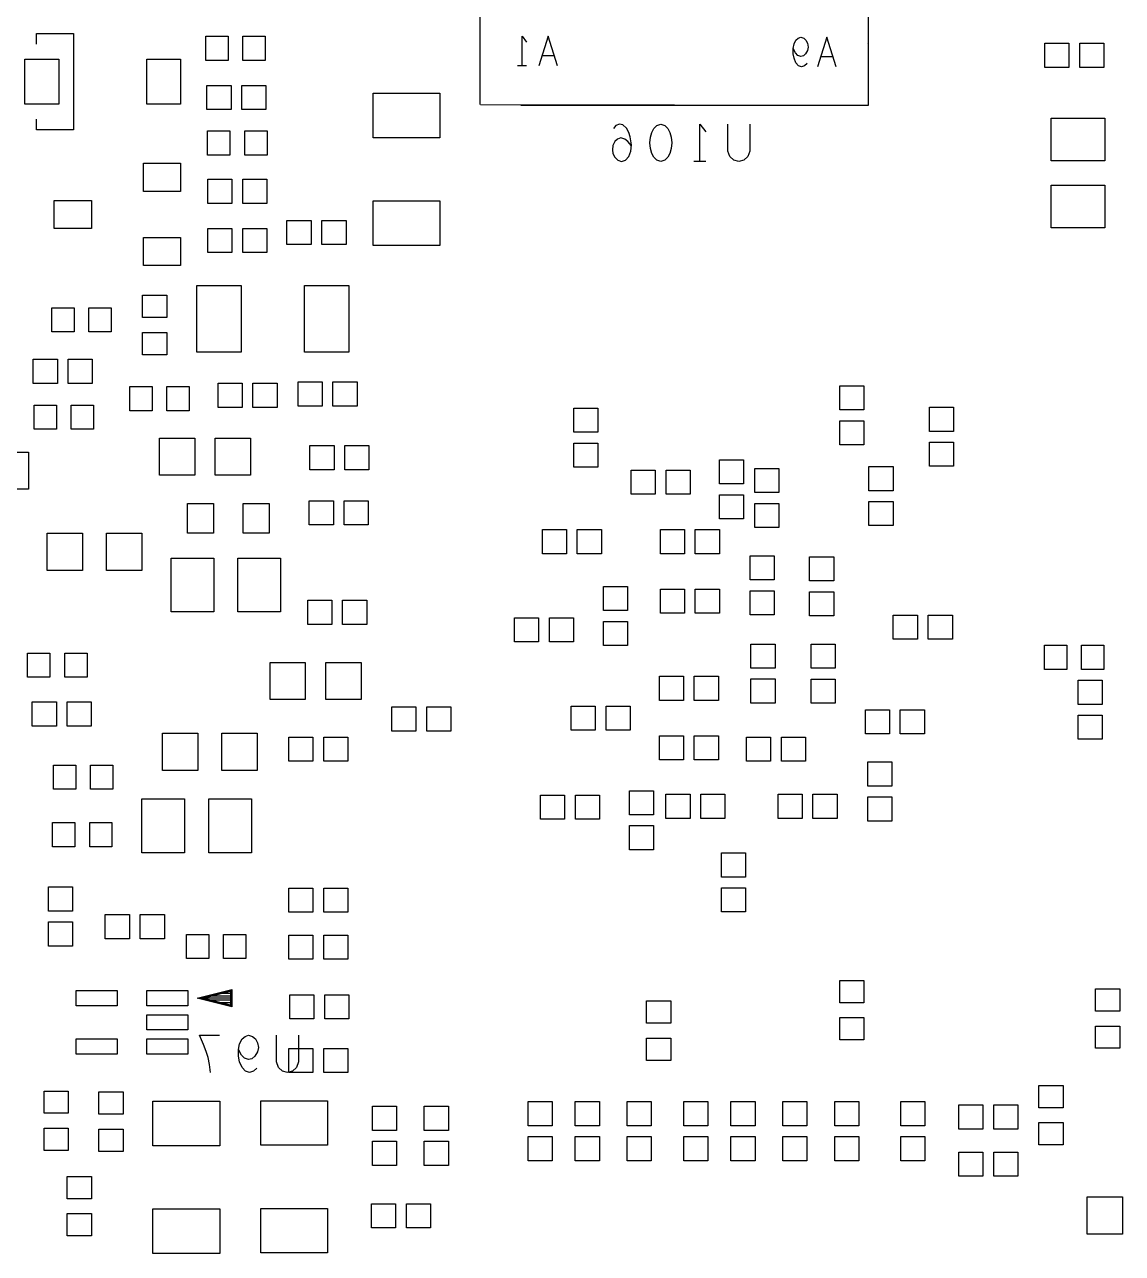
# Model space of a CAD drawing. Header units: millimetres. Extents: x -190 to 348, y -330 to 190.
# Drawn here: x 16.1 to 45.65, y 57.56 to 90.64 of the extents above; entities that cross this region are included whole.
import ezdxf

# ---------------------------------------------------------------- set-up
doc = ezdxf.new("R2010")
doc.units = ezdxf.units.MM
doc.layers.add('4_SIKCREN_BOTTOM_', color=7, linetype='Continuous')
doc.layers.add('5_SOLDER_PASTE_BOTTOM_', color=7, linetype='Continuous')

msp = doc.modelspace()

# ---------------------------------------------------------------- linework, layer by layer
at = {"layer": '4_SIKCREN_BOTTOM_', "color": 7}
for p, q in [((28.359, 105.425), (28.351, 88.491)), ((38.811, 88.476), (38.811, 105.423)), ((16.421, 90.409), (17.419, 90.409)), ((16.421, 90.119), (16.421, 90.409)), ((17.419, 90.409), (17.419, 87.808)), ((29.489, 90.333), (29.609, 90.173)), ((29.489, 89.532), (29.489, 90.333)), ((30.19, 90.333), (29.939, 89.532)), ((30.439, 89.532), (30.19, 90.333)), ((36.789, 90.002), (36.81, 90.122)), ((36.85, 89.88), (36.789, 90.002)), ((36.789, 89.855), (36.789, 90.002)), ((36.81, 90.122), (36.86, 90.228)), ((36.86, 90.228), (36.919, 90.282)), ((36.919, 90.282), (36.99, 90.307)), ((36.99, 90.307), (37.071, 90.282)), ((37.071, 90.282), (37.13, 90.228)), ((37.13, 90.228), (37.17, 90.147)), ((37.17, 90.147), (37.191, 90.04)), ((37.191, 90.04), (37.17, 89.949)), ((37.691, 90.307), (37.44, 89.507)), ((37.94, 89.507), (37.691, 90.307)), ((38.811, 90.137), (38.793, 90.155)), ((38.811, 88.476), (38.811, 90.137)), ((30.03, 89.812), (30.35, 89.812)), ((36.81, 89.736), (36.789, 89.855)), ((36.86, 89.614), (36.81, 89.736)), ((36.911, 89.814), (36.85, 89.88)), ((36.99, 89.789), (36.911, 89.814)), ((37.061, 89.802), (36.99, 89.789)), ((37.12, 89.855), (37.061, 89.802)), ((37.17, 89.949), (37.12, 89.855)), ((37.531, 89.789), (37.851, 89.789)), ((29.609, 89.532), (29.37, 89.532)), ((36.929, 89.535), (36.86, 89.614)), ((37.01, 89.507), (36.929, 89.535)), ((37.089, 89.535), (37.01, 89.507)), ((37.16, 89.601), (37.089, 89.535)), ((28.374, 88.491), (38.811, 88.476)), ((29.459, 88.476), (38.811, 88.476)), ((16.421, 87.808), (16.421, 88.097)), ((17.419, 87.808), (16.421, 87.808)), ((32.017, 87.925), (31.951, 87.843)), ((32.111, 87.96), (32.017, 87.925)), ((32.202, 87.942), (32.111, 87.96)), ((32.296, 87.859), (32.202, 87.942)), ((32.362, 87.742), (32.296, 87.859)), ((32.403, 87.625), (32.362, 87.742)), ((32.946, 87.61), (32.984, 87.742)), ((32.984, 87.742), (33.038, 87.843)), ((33.038, 87.843), (33.119, 87.925)), ((33.119, 87.925), (33.226, 87.96)), ((33.226, 87.96), (33.332, 87.925)), ((33.332, 87.925), (33.411, 87.843)), ((33.411, 87.843), (33.464, 87.742)), ((33.464, 87.742), (33.505, 87.61)), ((34.275, 87.96), (34.435, 87.76)), ((34.275, 86.957), (34.275, 87.96)), ((35.029, 87.241), (35.029, 87.96)), ((35.616, 87.96), (35.616, 87.241)), ((31.935, 87.391), (31.923, 87.274)), ((31.989, 87.493), (31.935, 87.391)), ((32.057, 87.559), (31.989, 87.493)), ((32.149, 87.592), (32.057, 87.559)), ((32.255, 87.559), (32.149, 87.592)), ((32.337, 87.493), (32.255, 87.559)), ((32.431, 87.376), (32.337, 87.493)), ((32.431, 87.409), (32.403, 87.625)), ((32.415, 87.241), (32.431, 87.409)), ((32.931, 87.457), (32.946, 87.61)), ((32.946, 87.307), (32.931, 87.457)), ((33.505, 87.61), (33.518, 87.457)), ((33.518, 87.457), (33.505, 87.307)), ((31.923, 87.274), (31.935, 87.175)), ((31.935, 87.175), (31.989, 87.074)), ((31.989, 87.074), (32.07, 86.992)), ((32.271, 86.992), (32.362, 87.092)), ((32.362, 87.092), (32.415, 87.241)), ((32.984, 87.175), (32.946, 87.307)), ((33.038, 87.074), (32.984, 87.175)), ((33.119, 86.992), (33.038, 87.074)), ((33.411, 87.074), (33.332, 86.992)), ((33.464, 87.175), (33.411, 87.074)), ((33.505, 87.307), (33.464, 87.175)), ((35.082, 87.092), (35.029, 87.241)), ((35.189, 86.992), (35.082, 87.092)), ((35.563, 87.092), (35.456, 86.992)), ((35.616, 87.241), (35.563, 87.092)), ((32.07, 86.992), (32.164, 86.957)), ((32.164, 86.957), (32.271, 86.992)), ((33.226, 86.957), (33.119, 86.992)), ((33.332, 86.992), (33.226, 86.957)), ((34.435, 86.957), (34.115, 86.957)), ((35.324, 86.957), (35.189, 86.992)), ((35.456, 86.992), (35.324, 86.957)), ((20.742, 64.432), (21.676, 64.666)), ((20.795, 64.432), (21.664, 64.651)), ((20.899, 64.432), (21.638, 64.618)), ((21.638, 64.559), (21.399, 64.559)), ((21.638, 64.618), (21.638, 64.432)), ((21.664, 64.651), (21.664, 64.432)), ((21.676, 64.666), (21.676, 64.198)), ((21.676, 64.198), (20.742, 64.432)), ((21.664, 64.432), (20.792, 64.432)), ((21.664, 64.216), (20.795, 64.432)), ((21.638, 64.249), (20.899, 64.432)), ((21.638, 64.483), (21.102, 64.483)), ((21.638, 64.381), (21.102, 64.381)), ((21.638, 64.308), (21.399, 64.308)), ((21.638, 64.432), (21.638, 64.249)), ((21.664, 64.432), (21.664, 64.216)), ((20.81, 63.434), (21.344, 63.434)), ((20.917, 63.183), (20.81, 63.434)), ((21.859, 63.05), (21.885, 63.2)), ((21.885, 63.2), (21.951, 63.335)), ((21.951, 63.335), (22.032, 63.401)), ((22.032, 63.401), (22.126, 63.434)), ((22.126, 63.434), (22.233, 63.401)), ((22.233, 63.401), (22.311, 63.335)), ((22.311, 63.335), (22.365, 63.233)), ((22.365, 63.233), (22.393, 63.101)), ((22.88, 62.718), (22.88, 63.434)), ((23.467, 63.434), (23.467, 62.718)), ((20.983, 63), (20.917, 63.183)), ((21.036, 62.835), (20.983, 63)), ((21.938, 62.901), (21.859, 63.05)), ((21.859, 62.868), (21.859, 63.05)), ((21.885, 62.718), (21.859, 62.868)), ((22.019, 62.817), (21.938, 62.901)), ((22.299, 62.868), (22.217, 62.799)), ((22.365, 62.984), (22.299, 62.868)), ((22.393, 63.101), (22.365, 62.984)), ((21.077, 62.649), (21.036, 62.835)), ((21.102, 62.433), (21.077, 62.649)), ((21.951, 62.565), (21.885, 62.718)), ((22.045, 62.466), (21.951, 62.565)), ((22.126, 62.784), (22.019, 62.817)), ((22.217, 62.799), (22.126, 62.784)), ((22.352, 62.55), (22.258, 62.466)), ((22.934, 62.565), (22.88, 62.718)), ((23.04, 62.466), (22.934, 62.565)), ((23.414, 62.565), (23.307, 62.466)), ((23.467, 62.718), (23.414, 62.565)), ((22.151, 62.433), (22.045, 62.466)), ((22.258, 62.466), (22.151, 62.433)), ((23.175, 62.433), (23.04, 62.466)), ((23.307, 62.466), (23.175, 62.433))]:
    msp.add_line(p, q, dxfattribs=at)
at = {"layer": '5_SOLDER_PASTE_BOTTOM_', "color": 4}
for p, q in [((20.975, 89.682), (20.975, 90.332)), ((20.975, 90.332), (21.575, 90.332)), ((21.575, 90.332), (21.575, 89.682)), ((21.976, 89.682), (21.976, 90.332)), ((21.976, 90.332), (22.576, 90.332)), ((22.576, 90.332), (22.576, 89.682)), ((43.561, 89.492), (43.561, 90.142)), ((43.561, 90.142), (44.211, 90.142)), ((44.211, 90.142), (44.211, 89.492)), ((44.501, 89.492), (44.501, 90.142)), ((44.501, 90.142), (45.151, 90.142)), ((45.151, 90.142), (45.151, 89.492)), ((16.106, 88.498), (16.106, 89.718)), ((16.106, 89.718), (17.016, 89.718)), ((17.016, 89.718), (17.016, 88.498)), ((19.385, 88.498), (19.385, 89.718)), ((19.385, 89.718), (20.295, 89.718)), ((20.295, 89.718), (20.295, 88.498)), ((21.575, 89.682), (20.975, 89.682)), ((22.576, 89.682), (21.976, 89.682)), ((44.211, 89.492), (43.561, 89.492)), ((45.151, 89.492), (44.501, 89.492)), ((21.006, 88.359), (21.006, 89.009)), ((21.006, 89.009), (21.656, 89.009)), ((21.656, 89.009), (21.656, 88.359)), ((21.946, 88.359), (21.946, 89.009)), ((21.946, 89.009), (22.596, 89.009)), ((22.596, 89.009), (22.596, 88.359)), ((25.48, 87.599), (25.48, 88.799)), ((25.48, 88.799), (27.28, 88.799)), ((27.28, 88.799), (27.28, 87.599)), ((17.016, 88.498), (16.106, 88.498)), ((20.295, 88.498), (19.385, 88.498)), ((21.656, 88.359), (21.006, 88.359)), ((22.596, 88.359), (21.946, 88.359)), ((43.73, 86.974), (43.73, 88.124)), ((43.73, 88.124), (45.18, 88.124)), ((45.18, 88.124), (45.18, 86.974)), ((21.026, 87.132), (21.026, 87.782)), ((21.026, 87.782), (21.626, 87.782)), ((21.626, 87.782), (21.626, 87.132)), ((22.024, 87.132), (22.024, 87.782)), ((22.024, 87.782), (22.624, 87.782)), ((22.624, 87.782), (22.624, 87.132)), ((27.28, 87.599), (25.48, 87.599)), ((21.626, 87.132), (21.026, 87.132)), ((22.624, 87.132), (22.024, 87.132)), ((19.299, 86.153), (19.299, 86.913)), ((19.299, 86.913), (20.299, 86.913)), ((20.299, 86.913), (20.299, 86.153)), ((45.18, 86.974), (43.73, 86.974)), ((21.029, 85.832), (21.029, 86.482)), ((21.029, 86.482), (21.679, 86.482)), ((21.679, 86.482), (21.679, 85.832)), ((21.971, 85.832), (21.971, 86.482)), ((21.971, 86.482), (22.621, 86.482)), ((22.621, 86.482), (22.621, 85.832)), ((20.299, 86.153), (19.299, 86.153)), ((43.73, 85.173), (43.73, 86.323)), ((43.73, 86.323), (45.18, 86.323)), ((45.18, 86.323), (45.18, 85.173)), ((16.899, 85.152), (16.899, 85.912)), ((16.899, 85.912), (17.899, 85.912)), ((17.899, 85.912), (17.899, 85.152)), ((21.679, 85.832), (21.029, 85.832)), ((22.621, 85.832), (21.971, 85.832)), ((25.48, 84.698), (25.48, 85.898)), ((25.48, 85.898), (27.28, 85.898)), ((27.28, 85.898), (27.28, 84.698)), ((23.16, 84.722), (23.16, 85.372)), ((23.16, 85.372), (23.81, 85.372)), ((23.81, 85.372), (23.81, 84.722)), ((24.1, 84.722), (24.1, 85.372)), ((24.1, 85.372), (24.75, 85.372)), ((24.75, 85.372), (24.75, 84.722)), ((17.899, 85.152), (16.899, 85.152)), ((21.029, 84.508), (21.029, 85.158)), ((21.029, 85.158), (21.679, 85.158)), ((21.679, 85.158), (21.679, 84.508)), ((21.971, 84.508), (21.971, 85.158)), ((21.971, 85.158), (22.621, 85.158)), ((22.621, 85.158), (22.621, 84.508)), ((45.18, 85.173), (43.73, 85.173)), ((19.299, 84.154), (19.299, 84.914)), ((19.299, 84.914), (20.299, 84.914)), ((20.299, 84.914), (20.299, 84.154)), ((23.81, 84.722), (23.16, 84.722)), ((24.75, 84.722), (24.1, 84.722)), ((27.28, 84.698), (25.48, 84.698)), ((21.679, 84.508), (21.029, 84.508)), ((22.621, 84.508), (21.971, 84.508)), ((20.299, 84.154), (19.299, 84.154)), ((20.731, 81.823), (20.731, 83.623)), ((20.731, 83.623), (21.931, 83.623)), ((21.931, 83.623), (21.931, 81.823)), ((23.629, 81.823), (23.629, 83.623)), ((23.629, 83.623), (24.829, 83.623)), ((24.829, 83.623), (24.829, 81.823)), ((19.276, 82.758), (19.276, 83.358)), ((19.276, 83.358), (19.926, 83.358)), ((19.926, 83.358), (19.926, 82.758)), ((16.83, 82.372), (16.83, 83.022)), ((16.83, 83.022), (17.43, 83.022)), ((17.43, 83.022), (17.43, 82.372)), ((17.831, 82.372), (17.831, 83.022)), ((17.831, 83.022), (18.431, 83.022)), ((18.431, 83.022), (18.431, 82.372)), ((19.926, 82.758), (19.276, 82.758)), ((17.43, 82.372), (16.83, 82.372)), ((18.431, 82.372), (17.831, 82.372)), ((19.276, 81.757), (19.276, 82.357)), ((19.276, 82.357), (19.926, 82.357)), ((19.926, 82.357), (19.926, 81.757)), ((19.926, 81.757), (19.276, 81.757)), ((21.931, 81.823), (20.731, 81.823)), ((24.829, 81.823), (23.629, 81.823)), ((16.33, 80.983), (16.33, 81.633)), ((16.33, 81.633), (16.98, 81.633)), ((16.98, 81.633), (16.98, 80.983)), ((17.27, 80.983), (17.27, 81.633)), ((17.27, 81.633), (17.92, 81.633)), ((17.92, 81.633), (17.92, 80.983)), ((16.98, 80.983), (16.33, 80.983)), ((17.92, 80.983), (17.27, 80.983)), ((18.93, 80.249), (18.93, 80.899)), ((18.93, 80.899), (19.53, 80.899)), ((19.53, 80.899), (19.53, 80.249)), ((19.931, 80.249), (19.931, 80.899)), ((19.931, 80.899), (20.531, 80.899)), ((20.531, 80.899), (20.531, 80.249)), ((21.306, 80.338), (21.306, 80.988)), ((21.306, 80.988), (21.956, 80.988)), ((21.956, 80.988), (21.956, 80.338)), ((22.245, 80.338), (22.245, 80.988)), ((22.245, 80.988), (22.895, 80.988)), ((22.895, 80.988), (22.895, 80.338)), ((23.46, 80.373), (23.46, 81.023)), ((23.46, 81.023), (24.11, 81.023)), ((24.11, 81.023), (24.11, 80.373)), ((24.399, 80.373), (24.399, 81.023)), ((24.399, 81.023), (25.049, 81.023)), ((25.049, 81.023), (25.049, 80.373)), ((38.039, 80.269), (38.039, 80.919)), ((38.039, 80.919), (38.689, 80.919)), ((38.689, 80.919), (38.689, 80.269)), ((16.355, 79.749), (16.355, 80.398)), ((16.355, 80.398), (16.955, 80.398)), ((16.955, 80.398), (16.955, 79.749)), ((17.356, 79.749), (17.356, 80.398)), ((17.356, 80.398), (17.956, 80.398)), ((17.956, 80.398), (17.956, 79.749)), ((19.53, 80.249), (18.93, 80.249)), ((20.531, 80.249), (19.931, 80.249)), ((21.956, 80.338), (21.306, 80.338)), ((22.895, 80.338), (22.245, 80.338)), ((24.11, 80.373), (23.46, 80.373)), ((25.049, 80.373), (24.399, 80.373)), ((30.879, 79.667), (30.879, 80.317)), ((30.879, 80.317), (31.529, 80.317)), ((31.529, 80.317), (31.529, 79.667)), ((38.689, 80.269), (38.039, 80.269)), ((40.455, 79.693), (40.455, 80.343)), ((40.455, 80.343), (41.105, 80.343)), ((41.105, 80.343), (41.105, 79.693)), ((16.955, 79.749), (16.355, 79.749)), ((17.956, 79.749), (17.356, 79.749)), ((38.039, 79.327), (38.039, 79.977)), ((38.039, 79.977), (38.689, 79.977)), ((38.689, 79.977), (38.689, 79.327)), ((19.733, 78.512), (19.733, 79.512)), ((19.733, 79.512), (20.683, 79.512)), ((20.683, 79.512), (20.683, 78.512)), ((21.232, 78.512), (21.232, 79.512)), ((21.232, 79.512), (22.182, 79.512)), ((22.182, 79.512), (22.182, 78.512)), ((31.529, 79.667), (30.879, 79.667)), ((41.105, 79.693), (40.455, 79.693)), ((40.455, 78.753), (40.455, 79.403)), ((40.455, 79.403), (41.105, 79.403)), ((41.105, 79.403), (41.105, 78.753)), ((15.25, 79.133), (16.2, 79.133)), ((16.2, 79.133), (16.2, 78.133)), ((23.78, 78.659), (23.78, 79.309)), ((23.78, 79.309), (24.43, 79.309)), ((24.43, 79.309), (24.43, 78.659)), ((24.719, 78.659), (24.719, 79.309)), ((24.719, 79.309), (25.369, 79.309)), ((25.369, 79.309), (25.369, 78.659)), ((30.879, 78.727), (30.879, 79.377)), ((30.879, 79.377), (31.529, 79.377)), ((31.529, 79.377), (31.529, 78.727)), ((38.689, 79.327), (38.039, 79.327)), ((34.801, 78.278), (34.801, 78.928)), ((34.801, 78.928), (35.451, 78.928)), ((35.451, 78.928), (35.451, 78.278)), ((38.827, 78.095), (38.827, 78.745)), ((38.827, 78.745), (39.477, 78.745)), ((39.477, 78.745), (39.477, 78.095)), ((41.105, 78.753), (40.455, 78.753)), ((20.683, 78.512), (19.733, 78.512)), ((22.182, 78.512), (21.232, 78.512)), ((24.43, 78.659), (23.78, 78.659)), ((25.369, 78.659), (24.719, 78.659)), ((31.529, 78.727), (30.879, 78.727)), ((32.426, 78.001), (32.426, 78.651)), ((32.426, 78.651), (33.076, 78.651)), ((33.076, 78.651), (33.076, 78.001)), ((33.366, 78.001), (33.366, 78.651)), ((33.366, 78.651), (34.016, 78.651)), ((34.016, 78.651), (34.016, 78.001)), ((35.751, 78.044), (35.751, 78.694)), ((35.751, 78.694), (36.401, 78.694)), ((36.401, 78.694), (36.401, 78.044)), ((16.2, 78.133), (15.25, 78.133)), ((35.451, 78.278), (34.801, 78.278)), ((39.477, 78.095), (38.827, 78.095)), ((20.481, 76.948), (20.481, 77.748)), ((20.481, 77.748), (21.181, 77.748)), ((21.181, 77.748), (21.181, 76.948)), ((21.982, 76.948), (21.982, 77.748)), ((21.982, 77.748), (22.682, 77.748)), ((22.682, 77.748), (22.682, 76.948)), ((23.759, 77.173), (23.759, 77.823)), ((23.759, 77.823), (24.409, 77.823)), ((24.409, 77.823), (24.409, 77.173)), ((24.699, 77.173), (24.699, 77.823)), ((24.699, 77.823), (25.349, 77.823)), ((25.349, 77.823), (25.349, 77.173)), ((33.076, 78.001), (32.426, 78.001)), ((34.016, 78.001), (33.366, 78.001)), ((34.801, 77.338), (34.801, 77.988)), ((34.801, 77.988), (35.451, 77.988)), ((35.451, 77.988), (35.451, 77.338)), ((36.401, 78.044), (35.751, 78.044)), ((35.751, 77.102), (35.751, 77.752)), ((35.751, 77.752), (36.401, 77.752)), ((36.401, 77.752), (36.401, 77.102)), ((38.827, 77.155), (38.827, 77.805)), ((38.827, 77.805), (39.477, 77.805)), ((39.477, 77.805), (39.477, 77.155)), ((24.409, 77.173), (23.759, 77.173)), ((25.349, 77.173), (24.699, 77.173)), ((35.451, 77.338), (34.801, 77.338)), ((36.401, 77.102), (35.751, 77.102)), ((39.477, 77.155), (38.827, 77.155)), ((16.706, 75.949), (16.706, 76.949)), ((16.706, 76.949), (17.656, 76.949)), ((17.656, 76.949), (17.656, 75.949)), ((18.306, 75.949), (18.306, 76.949)), ((18.306, 76.949), (19.256, 76.949)), ((19.256, 76.949), (19.256, 75.949)), ((21.181, 76.948), (20.481, 76.948)), ((22.682, 76.948), (21.982, 76.948)), ((30.036, 76.398), (30.036, 77.048)), ((30.036, 77.048), (30.686, 77.048)), ((30.686, 77.048), (30.686, 76.398)), ((30.975, 76.398), (30.975, 77.048)), ((30.975, 77.048), (31.625, 77.048)), ((31.625, 77.048), (31.625, 76.398)), ((33.211, 76.398), (33.211, 77.048)), ((33.211, 77.048), (33.861, 77.048)), ((33.861, 77.048), (33.861, 76.398)), ((34.15, 76.398), (34.15, 77.048)), ((34.15, 77.048), (34.8, 77.048)), ((34.8, 77.048), (34.8, 76.398)), ((20.042, 74.83), (20.042, 76.28)), ((20.042, 76.28), (21.192, 76.28)), ((21.192, 76.28), (21.192, 74.83)), ((21.84, 74.83), (21.84, 76.28)), ((21.84, 76.28), (22.991, 76.28)), ((22.991, 76.28), (22.991, 74.83)), ((30.686, 76.398), (30.036, 76.398)), ((31.625, 76.398), (30.975, 76.398)), ((33.861, 76.398), (33.211, 76.398)), ((34.8, 76.398), (34.15, 76.398)), ((35.626, 75.692), (35.626, 76.342)), ((35.626, 76.342), (36.276, 76.342)), ((36.276, 76.342), (36.276, 75.692)), ((37.229, 75.669), (37.229, 76.319)), ((37.229, 76.319), (37.879, 76.319)), ((37.879, 76.319), (37.879, 75.669)), ((17.656, 75.949), (16.706, 75.949)), ((19.256, 75.949), (18.306, 75.949)), ((31.679, 74.869), (31.679, 75.519)), ((31.679, 75.519), (32.329, 75.519)), ((32.329, 75.519), (32.329, 74.869)), ((33.211, 74.798), (33.211, 75.448)), ((33.211, 75.448), (33.861, 75.448)), ((33.861, 75.448), (33.861, 74.798)), ((34.15, 74.798), (34.15, 75.448)), ((34.15, 75.448), (34.8, 75.448)), ((34.8, 75.448), (34.8, 74.798)), ((36.276, 75.692), (35.626, 75.692)), ((37.879, 75.669), (37.229, 75.669)), ((23.719, 74.496), (23.719, 75.146)), ((23.719, 75.146), (24.369, 75.146)), ((24.369, 75.146), (24.369, 74.496)), ((24.658, 74.496), (24.658, 75.146)), ((24.658, 75.146), (25.308, 75.146)), ((25.308, 75.146), (25.308, 74.496)), ((35.626, 74.752), (35.626, 75.402)), ((35.626, 75.402), (36.276, 75.402)), ((36.276, 75.402), (36.276, 74.752)), ((37.229, 74.727), (37.229, 75.377)), ((37.229, 75.377), (37.879, 75.377)), ((37.879, 75.377), (37.879, 74.727)), ((21.192, 74.83), (20.042, 74.83)), ((22.991, 74.83), (21.84, 74.83)), ((32.329, 74.869), (31.679, 74.869)), ((33.861, 74.798), (33.211, 74.798)), ((34.8, 74.798), (34.15, 74.798)), ((24.369, 74.496), (23.719, 74.496)), ((25.308, 74.496), (24.658, 74.496)), ((29.284, 74.023), (29.284, 74.673)), ((29.284, 74.673), (29.934, 74.673)), ((29.934, 74.673), (29.934, 74.023)), ((30.226, 74.023), (30.226, 74.673)), ((30.226, 74.673), (30.876, 74.673)), ((30.876, 74.673), (30.876, 74.023)), ((31.679, 73.927), (31.679, 74.577)), ((31.679, 74.577), (32.329, 74.577)), ((32.329, 74.577), (32.329, 73.927)), ((36.276, 74.752), (35.626, 74.752)), ((37.879, 74.727), (37.229, 74.727)), ((39.482, 74.097), (39.482, 74.747)), ((39.482, 74.747), (40.132, 74.747)), ((40.132, 74.747), (40.132, 74.097)), ((40.422, 74.097), (40.422, 74.747)), ((40.422, 74.747), (41.072, 74.747)), ((41.072, 74.747), (41.072, 74.097)), ((29.934, 74.023), (29.284, 74.023)), ((30.876, 74.023), (30.226, 74.023)), ((32.329, 73.927), (31.679, 73.927)), ((35.649, 73.317), (35.649, 73.967)), ((35.649, 73.967), (36.299, 73.967)), ((36.299, 73.967), (36.299, 73.317)), ((37.27, 73.317), (37.27, 73.967)), ((37.27, 73.967), (37.92, 73.967)), ((37.92, 73.967), (37.92, 73.317)), ((40.132, 74.097), (39.482, 74.097)), ((41.072, 74.097), (40.422, 74.097)), ((43.551, 73.284), (43.551, 73.934)), ((43.551, 73.934), (44.151, 73.934)), ((44.151, 73.934), (44.151, 73.284)), ((44.549, 73.284), (44.549, 73.934)), ((44.549, 73.934), (45.149, 73.934)), ((45.149, 73.934), (45.149, 73.284)), ((16.18, 73.073), (16.18, 73.723)), ((16.18, 73.723), (16.78, 73.723)), ((16.78, 73.723), (16.78, 73.073)), ((17.18, 73.073), (17.18, 73.723)), ((17.18, 73.723), (17.78, 73.723)), ((17.78, 73.723), (17.78, 73.073)), ((22.705, 72.474), (22.705, 73.474)), ((22.705, 73.474), (23.655, 73.474)), ((23.655, 73.474), (23.655, 72.474)), ((24.206, 72.474), (24.206, 73.474)), ((24.206, 73.474), (25.156, 73.474)), ((25.156, 73.474), (25.156, 72.474)), ((36.299, 73.317), (35.649, 73.317)), ((37.92, 73.317), (37.27, 73.317)), ((44.151, 73.284), (43.551, 73.284)), ((45.149, 73.284), (44.549, 73.284)), ((16.78, 73.073), (16.18, 73.073)), ((17.78, 73.073), (17.18, 73.073)), ((33.185, 72.449), (33.185, 73.099)), ((33.185, 73.099), (33.835, 73.099)), ((33.835, 73.099), (33.835, 72.449)), ((34.125, 72.449), (34.125, 73.099)), ((34.125, 73.099), (34.775, 73.099)), ((34.775, 73.099), (34.775, 72.449)), ((35.649, 72.377), (35.649, 73.027)), ((35.649, 73.027), (36.299, 73.027)), ((36.299, 73.027), (36.299, 72.377)), ((37.27, 72.375), (37.27, 73.025)), ((37.27, 73.025), (37.92, 73.025)), ((37.92, 73.025), (37.92, 72.375)), ((44.455, 72.342), (44.455, 72.992)), ((44.455, 72.992), (45.105, 72.992)), ((45.105, 72.992), (45.105, 72.342)), ((23.655, 72.474), (22.705, 72.474)), ((25.156, 72.474), (24.206, 72.474)), ((16.304, 71.758), (16.304, 72.408)), ((16.304, 72.408), (16.954, 72.408)), ((16.954, 72.408), (16.954, 71.758)), ((17.244, 71.758), (17.244, 72.408)), ((17.244, 72.408), (17.894, 72.408)), ((17.894, 72.408), (17.894, 71.758)), ((25.984, 71.623), (25.984, 72.273)), ((25.984, 72.273), (26.634, 72.273)), ((26.634, 72.273), (26.634, 71.623)), ((26.924, 71.623), (26.924, 72.273)), ((26.924, 72.273), (27.574, 72.273)), ((27.574, 72.273), (27.574, 71.623)), ((30.81, 71.648), (30.81, 72.298)), ((30.81, 72.298), (31.46, 72.298)), ((31.46, 72.298), (31.46, 71.648)), ((31.75, 71.648), (31.75, 72.298)), ((31.75, 72.298), (32.4, 72.298)), ((32.4, 72.298), (32.4, 71.648)), ((33.835, 72.449), (33.185, 72.449)), ((34.775, 72.449), (34.125, 72.449)), ((36.299, 72.377), (35.649, 72.377)), ((37.92, 72.375), (37.27, 72.375)), ((38.73, 71.549), (38.73, 72.199)), ((38.73, 72.199), (39.38, 72.199)), ((39.38, 72.199), (39.38, 71.549)), ((39.67, 71.549), (39.67, 72.199)), ((39.67, 72.199), (40.32, 72.199)), ((40.32, 72.199), (40.32, 71.549)), ((45.105, 72.342), (44.455, 72.342)), ((44.455, 71.402), (44.455, 72.052)), ((44.455, 72.052), (45.105, 72.052)), ((45.105, 72.052), (45.105, 71.402)), ((16.954, 71.758), (16.304, 71.758)), ((17.894, 71.758), (17.244, 71.758)), ((19.809, 70.564), (19.809, 71.564)), ((19.809, 71.564), (20.759, 71.564)), ((20.759, 71.564), (20.759, 70.564)), ((21.41, 70.564), (21.41, 71.564)), ((21.41, 71.564), (22.36, 71.564)), ((22.36, 71.564), (22.36, 70.564)), ((23.211, 70.813), (23.211, 71.463)), ((23.211, 71.463), (23.861, 71.463)), ((23.861, 71.463), (23.861, 70.813)), ((24.15, 70.813), (24.15, 71.463)), ((24.15, 71.463), (24.8, 71.463)), ((24.8, 71.463), (24.8, 70.813)), ((26.634, 71.623), (25.984, 71.623)), ((27.574, 71.623), (26.924, 71.623)), ((31.46, 71.648), (30.81, 71.648)), ((32.4, 71.648), (31.75, 71.648)), ((33.185, 70.848), (33.185, 71.498)), ((33.185, 71.498), (33.835, 71.498)), ((33.835, 71.498), (33.835, 70.848)), ((34.125, 70.848), (34.125, 71.498)), ((34.125, 71.498), (34.775, 71.498)), ((34.775, 71.498), (34.775, 70.848)), ((35.53, 70.813), (35.53, 71.463)), ((35.53, 71.463), (36.18, 71.463)), ((36.18, 71.463), (36.18, 70.813)), ((36.469, 70.813), (36.469, 71.463)), ((36.469, 71.463), (37.119, 71.463)), ((37.119, 71.463), (37.119, 70.813)), ((39.38, 71.549), (38.73, 71.549)), ((40.32, 71.549), (39.67, 71.549)), ((45.105, 71.402), (44.455, 71.402)), ((23.861, 70.813), (23.211, 70.813)), ((24.8, 70.813), (24.15, 70.813)), ((33.835, 70.848), (33.185, 70.848)), ((34.775, 70.848), (34.125, 70.848)), ((36.18, 70.813), (35.53, 70.813)), ((37.119, 70.813), (36.469, 70.813)), ((16.875, 70.058), (16.875, 70.708)), ((16.875, 70.708), (17.475, 70.708)), ((17.475, 70.708), (17.475, 70.058)), ((17.876, 70.058), (17.876, 70.708)), ((17.876, 70.708), (18.476, 70.708)), ((18.476, 70.708), (18.476, 70.058)), ((20.759, 70.564), (19.809, 70.564)), ((22.36, 70.564), (21.41, 70.564)), ((38.794, 70.142), (38.794, 70.792)), ((38.794, 70.792), (39.444, 70.792)), ((39.444, 70.792), (39.444, 70.142)), ((39.444, 70.142), (38.794, 70.142)), ((17.475, 70.058), (16.875, 70.058)), ((18.476, 70.058), (17.876, 70.058)), ((29.985, 69.248), (29.985, 69.898)), ((29.985, 69.898), (30.635, 69.898)), ((30.635, 69.898), (30.635, 69.248)), ((30.925, 69.248), (30.925, 69.898)), ((30.925, 69.898), (31.575, 69.898)), ((31.575, 69.898), (31.575, 69.248)), ((32.38, 69.368), (32.38, 70.018)), ((32.38, 70.018), (33.03, 70.018)), ((33.03, 70.018), (33.03, 69.368)), ((33.36, 69.274), (33.36, 69.924)), ((33.36, 69.924), (34.01, 69.924)), ((34.01, 69.924), (34.01, 69.274)), ((34.3, 69.274), (34.3, 69.924)), ((34.3, 69.924), (34.95, 69.924)), ((34.95, 69.924), (34.95, 69.274)), ((36.381, 69.274), (36.381, 69.924)), ((36.381, 69.924), (37.031, 69.924)), ((37.031, 69.924), (37.031, 69.274)), ((37.32, 69.274), (37.32, 69.924)), ((37.32, 69.924), (37.97, 69.924)), ((37.97, 69.924), (37.97, 69.274)), ((38.794, 69.2), (38.794, 69.85)), ((38.794, 69.85), (39.444, 69.85)), ((39.444, 69.85), (39.444, 69.2)), ((19.255, 68.348), (19.255, 69.798)), ((19.255, 69.798), (20.405, 69.798)), ((20.405, 69.798), (20.405, 68.348)), ((21.056, 68.348), (21.056, 69.798)), ((21.056, 69.798), (22.206, 69.798)), ((22.206, 69.798), (22.206, 68.348)), ((16.85, 68.509), (16.85, 69.159)), ((16.85, 69.159), (17.45, 69.159)), ((17.45, 69.159), (17.45, 68.509)), ((17.851, 68.509), (17.851, 69.159)), ((17.851, 69.159), (18.451, 69.159)), ((18.451, 69.159), (18.451, 68.509)), ((30.635, 69.248), (29.985, 69.248)), ((31.575, 69.248), (30.925, 69.248)), ((33.03, 69.368), (32.38, 69.368)), ((34.01, 69.274), (33.36, 69.274)), ((34.95, 69.274), (34.3, 69.274)), ((37.031, 69.274), (36.381, 69.274)), ((37.97, 69.274), (37.32, 69.274)), ((39.444, 69.2), (38.794, 69.2)), ((32.38, 68.428), (32.38, 69.078)), ((32.38, 69.078), (33.03, 69.078)), ((33.03, 69.078), (33.03, 68.428)), ((17.45, 68.509), (16.85, 68.509)), ((18.451, 68.509), (17.851, 68.509)), ((20.405, 68.348), (19.255, 68.348)), ((22.206, 68.348), (21.056, 68.348)), ((33.03, 68.428), (32.38, 68.428)), ((34.854, 67.694), (34.854, 68.344)), ((34.854, 68.344), (35.504, 68.344)), ((35.504, 68.344), (35.504, 67.694)), ((35.504, 67.694), (34.854, 67.694)), ((16.741, 66.779), (16.741, 67.429)), ((16.741, 67.429), (17.391, 67.429)), ((17.391, 67.429), (17.391, 66.779)), ((23.211, 66.749), (23.211, 67.399)), ((23.211, 67.399), (23.861, 67.399)), ((23.861, 67.399), (23.861, 66.749)), ((24.15, 66.749), (24.15, 67.399)), ((24.15, 67.399), (24.8, 67.399)), ((24.8, 67.399), (24.8, 66.749)), ((34.854, 66.754), (34.854, 67.404)), ((34.854, 67.404), (35.504, 67.404)), ((35.504, 67.404), (35.504, 66.754)), ((17.391, 66.779), (16.741, 66.779)), ((18.27, 66.033), (18.27, 66.682)), ((18.27, 66.682), (18.92, 66.682)), ((18.92, 66.682), (18.92, 66.033)), ((19.21, 66.033), (19.21, 66.682)), ((19.21, 66.682), (19.86, 66.682)), ((19.86, 66.682), (19.86, 66.033)), ((23.861, 66.749), (23.211, 66.749)), ((24.8, 66.749), (24.15, 66.749)), ((35.504, 66.754), (34.854, 66.754)), ((16.741, 65.837), (16.741, 66.487)), ((16.741, 66.487), (17.391, 66.487)), ((17.391, 66.487), (17.391, 65.837)), ((17.391, 65.837), (16.741, 65.837)), ((18.92, 66.033), (18.27, 66.033)), ((19.86, 66.033), (19.21, 66.033)), ((20.454, 65.499), (20.454, 66.149)), ((20.454, 66.149), (21.054, 66.149)), ((21.054, 66.149), (21.054, 65.499)), ((21.455, 65.499), (21.455, 66.149)), ((21.455, 66.149), (22.055, 66.149)), ((22.055, 66.149), (22.055, 65.499)), ((23.211, 65.479), (23.211, 66.129)), ((23.211, 66.129), (23.861, 66.129)), ((23.861, 66.129), (23.861, 65.479)), ((24.15, 65.479), (24.15, 66.129)), ((24.15, 66.129), (24.8, 66.129)), ((24.8, 66.129), (24.8, 65.479)), ((21.054, 65.499), (20.454, 65.499)), ((22.055, 65.499), (21.455, 65.499)), ((23.861, 65.479), (23.211, 65.479)), ((24.8, 65.479), (24.15, 65.479)), ((38.039, 64.307), (38.039, 64.907)), ((38.039, 64.907), (38.689, 64.907)), ((38.689, 64.907), (38.689, 64.307)), ((17.489, 64.227), (17.489, 64.637)), ((17.489, 64.637), (18.589, 64.637)), ((18.589, 64.637), (18.589, 64.227)), ((19.389, 64.227), (19.389, 64.637)), ((19.389, 64.637), (20.489, 64.637)), ((20.489, 64.637), (20.489, 64.227)), ((23.236, 63.874), (23.236, 64.523)), ((23.236, 64.523), (23.886, 64.523)), ((23.886, 64.523), (23.886, 63.874)), ((24.176, 63.874), (24.176, 64.523)), ((24.176, 64.523), (24.826, 64.523)), ((24.826, 64.523), (24.826, 63.874)), ((44.925, 64.084), (44.925, 64.684)), ((44.925, 64.684), (45.575, 64.684)), ((45.575, 64.684), (45.575, 64.084)), ((18.589, 64.227), (17.489, 64.227)), ((20.489, 64.227), (19.389, 64.227)), ((32.84, 63.759), (32.84, 64.359)), ((32.84, 64.359), (33.49, 64.359)), ((33.49, 64.359), (33.49, 63.759)), ((38.689, 64.307), (38.039, 64.307)), ((19.389, 63.577), (19.389, 63.987)), ((19.389, 63.987), (20.489, 63.987)), ((20.489, 63.987), (20.489, 63.577)), ((23.886, 63.874), (23.236, 63.874)), ((24.826, 63.874), (24.176, 63.874)), ((38.039, 63.309), (38.039, 63.909)), ((38.039, 63.909), (38.689, 63.909)), ((38.689, 63.909), (38.689, 63.309)), ((45.575, 64.084), (44.925, 64.084)), ((20.489, 63.577), (19.389, 63.577)), ((33.49, 63.759), (32.84, 63.759)), ((44.925, 63.083), (44.925, 63.683)), ((44.925, 63.683), (45.575, 63.683)), ((45.575, 63.683), (45.575, 63.083)), ((17.489, 62.929), (17.489, 63.339)), ((17.489, 63.339), (18.589, 63.339)), ((18.589, 63.339), (18.589, 62.929)), ((19.389, 62.929), (19.389, 63.339)), ((19.389, 63.339), (20.489, 63.339)), ((20.489, 63.339), (20.489, 62.929)), ((32.84, 62.758), (32.84, 63.358)), ((32.84, 63.358), (33.49, 63.358)), ((33.49, 63.358), (33.49, 62.758)), ((38.689, 63.309), (38.039, 63.309)), ((18.589, 62.929), (17.489, 62.929)), ((20.489, 62.929), (19.389, 62.929)), ((23.211, 62.431), (23.211, 63.081)), ((23.211, 63.081), (23.861, 63.081)), ((23.861, 63.081), (23.861, 62.431)), ((24.15, 62.431), (24.15, 63.081)), ((24.15, 63.081), (24.8, 63.081)), ((24.8, 63.081), (24.8, 62.431)), ((45.575, 63.083), (44.925, 63.083)), ((33.49, 62.758), (32.84, 62.758)), ((23.861, 62.431), (23.211, 62.431)), ((24.8, 62.431), (24.15, 62.431)), ((16.624, 61.333), (16.624, 61.933)), ((16.624, 61.933), (17.274, 61.933)), ((17.274, 61.933), (17.274, 61.333)), ((18.1, 61.308), (18.1, 61.908)), ((18.1, 61.908), (18.75, 61.908)), ((18.75, 61.908), (18.75, 61.308)), ((43.401, 61.483), (43.401, 62.083)), ((43.401, 62.083), (44.051, 62.083)), ((44.051, 62.083), (44.051, 61.483)), ((19.55, 60.462), (19.55, 61.662)), ((19.55, 61.662), (21.35, 61.662)), ((21.35, 61.662), (21.35, 60.462)), ((22.455, 60.472), (22.455, 61.672)), ((22.455, 61.672), (24.255, 61.672)), ((24.255, 61.672), (24.255, 60.472)), ((29.65, 60.998), (29.65, 61.648)), ((29.65, 61.648), (30.3, 61.648)), ((30.3, 61.648), (30.3, 60.998)), ((30.92, 60.998), (30.92, 61.648)), ((30.92, 61.648), (31.57, 61.648)), ((31.57, 61.648), (31.57, 60.998)), ((32.317, 60.998), (32.317, 61.648)), ((32.317, 61.648), (32.967, 61.648)), ((32.967, 61.648), (32.967, 60.998)), ((33.841, 60.998), (33.841, 61.648)), ((33.841, 61.648), (34.491, 61.648)), ((34.491, 61.648), (34.491, 60.998)), ((35.111, 60.998), (35.111, 61.648)), ((35.111, 61.648), (35.761, 61.648)), ((35.761, 61.648), (35.761, 60.998)), ((36.508, 60.998), (36.508, 61.648)), ((36.508, 61.648), (37.158, 61.648)), ((37.158, 61.648), (37.158, 60.998)), ((37.905, 60.998), (37.905, 61.648)), ((37.905, 61.648), (38.555, 61.648)), ((38.555, 61.648), (38.555, 60.998)), ((39.683, 60.998), (39.683, 61.648)), ((39.683, 61.648), (40.333, 61.648)), ((40.333, 61.648), (40.333, 60.998)), ((41.245, 60.907), (41.245, 61.557)), ((41.245, 61.557), (41.895, 61.557)), ((41.895, 61.557), (41.895, 60.907)), ((42.184, 60.907), (42.184, 61.557)), ((42.184, 61.557), (42.834, 61.557)), ((42.834, 61.557), (42.834, 60.907)), ((17.274, 61.333), (16.624, 61.333)), ((18.75, 61.308), (18.1, 61.308)), ((25.459, 60.871), (25.459, 61.521)), ((25.459, 61.521), (26.109, 61.521)), ((26.109, 61.521), (26.109, 60.871)), ((26.856, 60.871), (26.856, 61.521)), ((26.856, 61.521), (27.506, 61.521)), ((27.506, 61.521), (27.506, 60.871)), ((44.051, 61.483), (43.401, 61.483)), ((16.624, 60.332), (16.624, 60.932)), ((16.624, 60.932), (17.274, 60.932)), ((17.274, 60.932), (17.274, 60.332)), ((18.1, 60.307), (18.1, 60.907)), ((18.1, 60.907), (18.75, 60.907)), ((18.75, 60.907), (18.75, 60.307)), ((30.3, 60.998), (29.65, 60.998)), ((31.57, 60.998), (30.92, 60.998)), ((32.967, 60.998), (32.317, 60.998)), ((34.491, 60.998), (33.841, 60.998)), ((35.761, 60.998), (35.111, 60.998)), ((37.158, 60.998), (36.508, 60.998)), ((38.555, 60.998), (37.905, 60.998)), ((40.333, 60.998), (39.683, 60.998)), ((41.895, 60.907), (41.245, 60.907)), ((42.834, 60.907), (42.184, 60.907)), ((43.401, 60.482), (43.401, 61.082)), ((43.401, 61.082), (44.051, 61.082)), ((44.051, 61.082), (44.051, 60.482)), ((26.109, 60.871), (25.459, 60.871)), ((25.459, 59.929), (25.459, 60.579)), ((25.459, 60.579), (26.109, 60.579)), ((26.109, 60.579), (26.109, 59.929)), ((27.506, 60.871), (26.856, 60.871)), ((26.856, 59.929), (26.856, 60.579)), ((26.856, 60.579), (27.506, 60.579)), ((27.506, 60.579), (27.506, 59.929)), ((29.65, 60.056), (29.65, 60.706)), ((29.65, 60.706), (30.3, 60.706)), ((30.3, 60.706), (30.3, 60.056)), ((30.92, 60.056), (30.92, 60.706)), ((30.92, 60.706), (31.57, 60.706)), ((31.57, 60.706), (31.57, 60.056)), ((32.317, 60.056), (32.317, 60.706)), ((32.317, 60.706), (32.967, 60.706)), ((32.967, 60.706), (32.967, 60.056)), ((33.841, 60.056), (33.841, 60.706)), ((33.841, 60.706), (34.491, 60.706)), ((34.491, 60.706), (34.491, 60.056)), ((35.111, 60.056), (35.111, 60.706)), ((35.111, 60.706), (35.761, 60.706)), ((35.761, 60.706), (35.761, 60.056)), ((36.508, 60.056), (36.508, 60.706)), ((36.508, 60.706), (37.158, 60.706)), ((37.158, 60.706), (37.158, 60.056)), ((37.905, 60.056), (37.905, 60.706)), ((37.905, 60.706), (38.555, 60.706)), ((38.555, 60.706), (38.555, 60.056)), ((39.683, 60.056), (39.683, 60.706)), ((39.683, 60.706), (40.333, 60.706)), ((40.333, 60.706), (40.333, 60.056)), ((17.274, 60.332), (16.624, 60.332)), ((18.75, 60.307), (18.1, 60.307)), ((21.35, 60.462), (19.55, 60.462)), ((24.255, 60.472), (22.455, 60.472)), ((41.245, 59.637), (41.245, 60.287)), ((41.245, 60.287), (41.895, 60.287)), ((41.895, 60.287), (41.895, 59.637)), ((42.184, 59.637), (42.184, 60.287)), ((42.184, 60.287), (42.834, 60.287)), ((42.834, 60.287), (42.834, 59.637)), ((44.051, 60.482), (43.401, 60.482)), ((26.109, 59.929), (25.459, 59.929)), ((27.506, 59.929), (26.856, 59.929)), ((30.3, 60.056), (29.65, 60.056)), ((31.57, 60.056), (30.92, 60.056)), ((32.967, 60.056), (32.317, 60.056)), ((34.491, 60.056), (33.841, 60.056)), ((35.761, 60.056), (35.111, 60.056)), ((37.158, 60.056), (36.508, 60.056)), ((38.555, 60.056), (37.905, 60.056)), ((40.333, 60.056), (39.683, 60.056)), ((17.249, 59.032), (17.249, 59.632)), ((17.249, 59.632), (17.899, 59.632)), ((17.899, 59.632), (17.899, 59.032)), ((41.895, 59.637), (41.245, 59.637)), ((42.834, 59.637), (42.184, 59.637)), ((17.899, 59.032), (17.249, 59.032)), ((25.436, 58.247), (25.436, 58.897)), ((25.436, 58.897), (26.086, 58.897)), ((26.086, 58.897), (26.086, 58.247)), ((26.375, 58.247), (26.375, 58.897)), ((26.375, 58.897), (27.025, 58.897)), ((27.025, 58.897), (27.025, 58.247)), ((44.699, 58.083), (44.699, 59.083)), ((44.699, 59.083), (45.649, 59.083)), ((45.649, 59.083), (45.649, 58.083)), ((17.249, 58.034), (17.249, 58.634)), ((17.249, 58.634), (17.899, 58.634)), ((17.899, 58.634), (17.899, 58.034)), ((19.55, 57.561), (19.55, 58.761)), ((19.55, 58.761), (21.35, 58.761)), ((21.35, 58.761), (21.35, 57.561)), ((22.455, 57.574), (22.455, 58.774)), ((22.455, 58.774), (24.255, 58.774)), ((24.255, 58.774), (24.255, 57.574)), ((26.086, 58.247), (25.436, 58.247)), ((27.025, 58.247), (26.375, 58.247)), ((17.899, 58.034), (17.249, 58.034)), ((45.649, 58.083), (44.699, 58.083)), ((24.255, 57.574), (22.455, 57.574)), ((21.35, 57.561), (19.55, 57.561))]:
    msp.add_line(p, q, dxfattribs=at)

doc.saveas('drawing.dxf')
